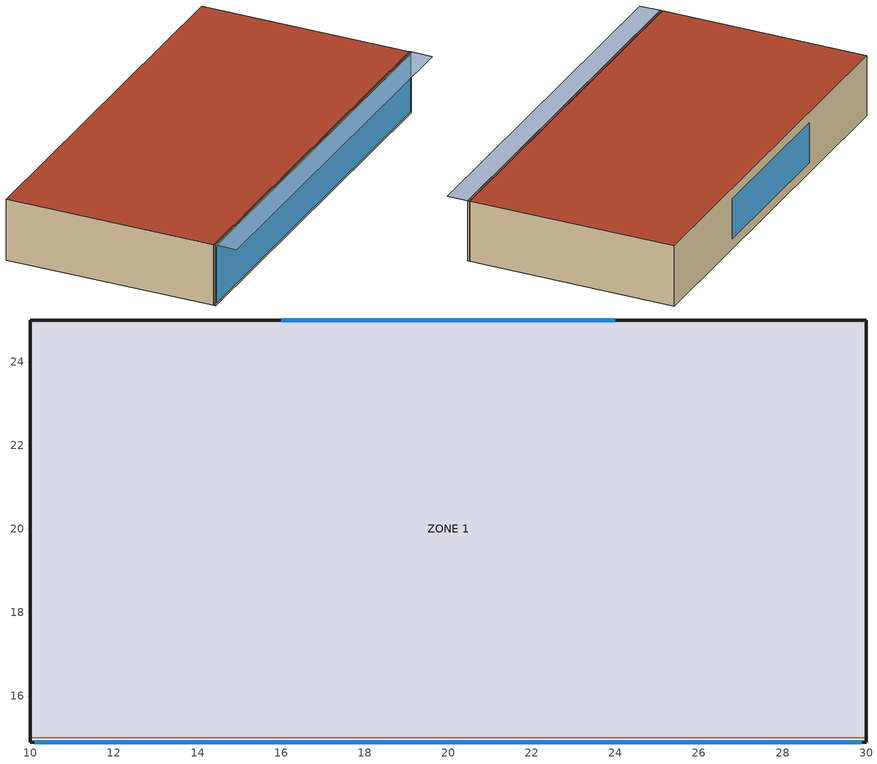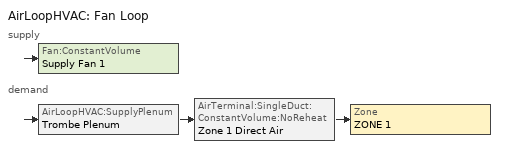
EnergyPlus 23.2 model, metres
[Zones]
ZONE 1
 floor adiabatic (SLAB FLOOR): 30,15 10,15 10,25 30,25 z0
 wall outside (EXTERIOR): 30,15 30,25 10,25 10,15 z0:3
 wall to ZONE 2 (TROMBE WALL IN): 10,15 30,15 z0:3
 window (DOUBLE PANE WINDOW): 24,25 16,25 z0.5:2.5
 roof outside (ROOF31): 10,25 10,15 30,15 30,25 z3
ZONE 2
 floor adiabatic (SLAB FLOOR): 30,14.9 10,14.9 10,15 30,15 z0
 wall outside (EXTERIOR): 10,15 10,14.9 30,14.9 30,15 z0:3
 window (SGL CLR LOW IRON 3 MM): 10.1,14.9 29.9,14.9 z0.1:2.9
 roof outside (ROOF31): 10,15 10,14.9 30,14.9 30,15 z3
shading: 10,13.9 10,14.9 30,14.9 30,13.9 z3
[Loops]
AirLoopHVAC 'Fan Loop'
 supply: Fan:ConstantVolume 'Supply Fan 1'
 demand: AirLoopHVAC:SupplyPlenum 'Trombe Plenum' > AirTerminal:SingleDuct:ConstantVolume:NoReheat 'Zone 1 Direct Air' > Zone 'ZONE 1'
[Building]
BUILDING #1: Loads convergence tolerance value=0.04; Maximum number of warmup days=25; Minimum number of warmup days=6; North axis=0; Solar distribution=FullInteriorAndExterior; Temperature convergence tolerance value=0.25; Terrain=Suburbs
[Site:GroundTemperature:BuildingSurface]
19.77, 19.81, 19.91, 19.89, 19.85, 19.6, 19.38, 19.56, 19.66, 19.74, 19.82, 19.76
[Site:Location]
CEDAR_CITY_UT_USA_WMO_724755: Elevation=1712; Latitude=37.7; Longitude=-113.08; Time zone=-7
[SizingPeriod:DesignDay] Barometric pressure=82379; Day of month=21; Daylight saving time indicator=No; Humidity condition type=WetBulb; Rain indicator=No; Snow indicator=No; Solar model indicator=ASHRAEClearSky
Name | Daily dry bulb temperature range | Day type | Maximum dry bulb temperature | Month | Sky clearness | Wetbulb or dewpoint at maximum dry bulb | Wind direction | Wind speed
CEDAR_CITY Ann Clg 1% Condns DB=>MWB | 16.3 | SummerDesignDay | 32.9 | 7 | 1 | 14.8 | 200 | 5.3
CEDAR_CITY Ann Htg 99% Condns DB | 0 | WinterDesignDay | -12.8 | 1 | 0 | -12.8 | 130 | 1.2
[Construction]
DOUBLE PANE WINDOW: GLASS - CLEAR SHEET 1 / 8 IN, WinAirB1 - AIRSPACE RESISTANCE, GLASS - CLEAR SHEET 1 / 8 IN
EXTERIOR: A1 - 1 IN STUCCO, B12 - 3 IN DENSE INSULATION, B12 - 3 IN DENSE INSULATION, C7 - 8 IN LW CONCRETE BLOCK, E8 - 5 / 8 IN PLASTER OR GYP BOARD
ROOF31: ROOFING - WOOD SHINGLES, BLBD - SHEATHING NAIL BASE 1 / 2 IN, B12 - 3 IN DENSE INSULATION, B12 - 3 IN DENSE INSULATION, B3 - 2 IN INSULATION, B3 - 2 IN INSULATION, E6 - 1 / 2 IN GYP SHEATHING BOARD
SGL CLR LOW IRON 3 MM: GLASS - LOW IRON 3 MM
SLAB FLOOR: CONCRETE - SAND AND GRAVEL 4 IN
TROMBE WALL IN: TABOR SOLAR ABSORBER, C10 - 8 IN HW CONCRETE, C10 - 8 IN HW CONCRETE
[Material]
Name | Conductivity | Density | Roughness | Solar absorptance | Specific heat | Thermal absorptance | Thickness | Visible absorptance
A1 - 1 IN STUCCO | 0.691831 | 1858.142 | Smooth | 0.92 | 836.8 | 0.9 | 0.0253898 | 0.92
B3 - 2 IN INSULATION | 0.0432394 | 32.03693 | VeryRough | 0.5 | 836.8 | 0.9 | 0.0509016 | 0.5
B12 - 3 IN DENSE INSULATION | 0.0432394 | 91.30524 | VeryRough | 0.5 | 836.8 | 0.9 | 0.0762 | 0.5
BLBD - SHEATHING NAIL BASE 1 / 2 IN | 0.0634755 | 400.4616 | MediumRough | 0.7 | 1297.04 | 0.9 | 0.0127102 | 0.7
C7 - 8 IN LW CONCRETE BLOCK | 0.570761 | 608.7016 | Rough | 0.65 | 836.8 | 0.9 | 0.203302 | 0.65
C10 - 8 IN HW CONCRETE | 1.729577 | 2242.585 | MediumRough | 0.65 | 836.8 | 0.9 | 0.203302 | 0.65
CONCRETE - SAND AND GRAVEL 4 IN | 1.729577 | 2242.585 | MediumRough | 0.6 | 836.8 | 0.9 | 0.101498 | 0.6
E6 - 1 / 2 IN GYP SHEATHING BOARD | 0.160159 | 784.9047 | Smooth | 0.92 | 836.8 | 0.9 | 0.0127102 | 0.92
E8 - 5 / 8 IN PLASTER OR GYP BOARD | 0.160159 | 784.9047 | Smooth | 0.92 | 836.8 | 0.9 | 0.0158801 | 0.92
ROOFING - WOOD SHINGLES | 0.114152 | 720.8308 | VeryRough | 0.78 | 1255.2 | 0.9 | 0.01905 | 0.78
TABOR SOLAR ABSORBER | 392.61 | 8906.26 | MediumRough | 0.85 | 370 | 0.05 | 0.0016 | 0.85
[WindowMaterial:Gas]
WinAirB1 - AIRSPACE RESISTANCE: Gas type=Air; Thickness=0.013
[WindowMaterial:Glazing] Back side infrared hemispherical emissivity=0.84; Conductivity=0.9; Front side infrared hemispherical emissivity=0.84; Infrared transmittance at normal incidence=0; Optical data type=SpectralAverage; Thickness=0.003
Name | Back side solar reflectance at normal incidence | Back side visible reflectance at normal incidence | Front side solar reflectance at normal incidence | Front side visible reflectance at normal incidence | Solar transmittance at normal incidence | Visible transmittance at normal incidence
GLASS - CLEAR SHEET 1 / 8 IN | 0.075 | 0.081 | 0.075 | 0.081 | 0.837 | 0.898
GLASS - LOW IRON 3 MM | 0.079 | 0.082 | 0.079 | 0.082 | 0.899 | 0.913
[AirLoopHVAC]
Fan Loop: Design supply air flow rate=0.1
[AirLoopHVAC:SupplyPlenum]
Trombe Plenum: Zone=Zone 2
[AirTerminal:SingleDuct:ConstantVolume:NoReheat]
Zone 1 Direct Air: Availability schedule=FanSchedule; Maximum air flow rate=0.1
[Fan:ConstantVolume]
Supply Fan 1: Availability schedule=FanSchedule; Fan total efficiency=0.7; Maximum flow rate=0.1; Motor efficiency=0.9; Motor in airstream fraction=1; Pressure rise=600
[Zone] Ceiling height=Autocalculate; Multiplier=1; Type=1; Volume=Autocalculate
ZONE 1; ZONE 2
[Zone equipment]
Zone 1: Zone 1 Direct Air
[Schedule:Compact]
FanSchedule: Through: 3/31, For: AllDays, Until:  9:00, 0, Until: 19:00, 1, Until: 24:00, 0, Through: 9/30, For: AllDays, Until: 24:00, 0, Through: 12/31, For: AllDays, Until:  9:00, 0, Until: 19:00, 1, Until: 24:00, 0
